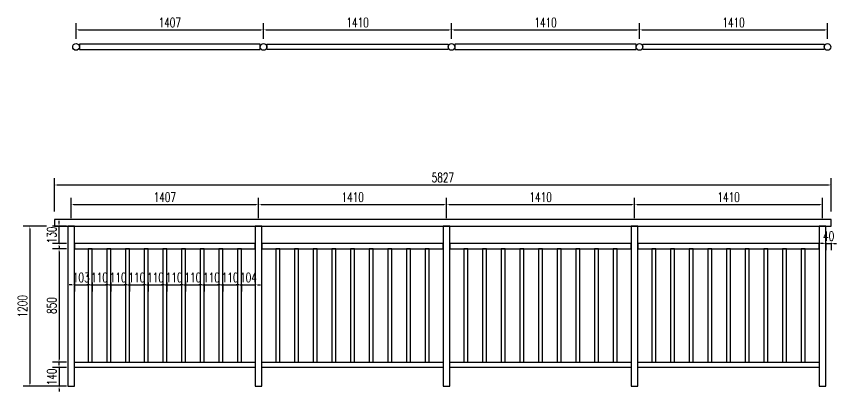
# Model space of a CAD drawing. Header units: millimetres. Extents: x -2430464 to 225692, y -180 to 1805330.
# Drawn here: x -1610225 to -1604073, y 614813 to 617627 of the extents above; entities that cross this region are included whole.
import ezdxf

# ---------------------------------------------------------------- set-up
doc = ezdxf.new("R2010")
doc.units = ezdxf.units.MM
doc.header["$LTSCALE"] = 1000
doc.layers.get('0').update_dxf_attribs({"linetype": 'CONTINUOUS'})
doc.layers.get('DEFPOINTS').update_dxf_attribs({"linetype": 'CONTINUOUS'})
for name, color, linetype in [('W-PLASTIC_RAILINGS塑木栏杆', 6, 'CONTINUOUS'), ('W-STEEL_FRAME钢架', 3, 'CONTINUOUS'), ('W-WOOD_FLOOR木地板', 30, 'CONTINUOUS'), ('景-通用-文字', 7, 'CONTINUOUS')]:
    doc.layers.add(name, color=color, linetype=linetype)
doc.styles.add('STANDARD_T3', font='simplex.shx', dxfattribs={"width": 0.7, "bigfont": 'gbcbig.shx'})
doc.dimstyles.new('W&&20', dxfattribs={"dimtxt": 70, "dimasz": 20, "dimexe": 50, "dimexo": 60, "dimgap": 20, "dimtad": 1, "dimdec": 0, "dimzin": 0, "dimdsep": 46, "dimtxsty": 'STANDARD_T3', "dimcen": 0.09, "dimclrd": 1, "dimclre": 1, "dimclrt": 7, "dimazin": 2, "dimtfac": 1, "dimtdec": 0, "dimtix": 1, "dimtmove": 2, "dimatfit": 3, "dimfxl": 0, "dimtolj": 1, "dimtzin": 0, "dimarcsym": 0})

# ---------------------------------------------------------------- blocks, each defined once
blk = doc.blocks.new('*D542')
at = {"layer": 'DEFPOINTS', "color": 0, "transparency": 16777216}
for p in [(-1609940, 616052.8), (-1610124, 614852.8), (-1609840, 614852.8)]:
    blk.add_point(p, dxfattribs=at)
at = {"layer": 'W-WOOD_FLOOR木地板', "color": 1, "lineweight": -2, "transparency": 16777216}
for p, q in [((-1610000, 616052.8), (-1610174, 616052.8)), ((-1610124, 616032.8), (-1610124, 614872.8)), ((-1609900, 614852.8), (-1610174, 614852.8))]:
    blk.add_line(p, q, dxfattribs=at)
at = {"layer": 'W-WOOD_FLOOR木地板', "color": 1, "transparency": 16777216}
for points in [[(-1610127.3, 616032.8), (-1610120.7, 616032.8), (-1610124, 616052.8)], [(-1610127.3, 614872.8), (-1610120.7, 614872.8), (-1610124, 614852.8)]]:
    blk.add_solid(points, dxfattribs=at)
at = {"layer": 'W-WOOD_FLOOR木地板', "color": 7, "transparency": 16777216, "insert": (-1610179, 615452.8), "char_height": 70, "attachment_point": 5, "rotation": 90, "style": 'STANDARD_T3'}
blk.add_mtext('\\A1;1200', dxfattribs=at)
blk = doc.blocks.new('*D543')
at = {"layer": 'DEFPOINTS', "color": 0, "transparency": 16777216}
for p in [(-1609790, 615882.8), (-1609905, 615032.8), (-1609790, 615032.8)]:
    blk.add_point(p, dxfattribs=at)
at = {"layer": 'W-WOOD_FLOOR木地板', "color": 1, "lineweight": -2, "transparency": 16777216}
for p, q in [((-1609850, 615882.8), (-1609955, 615882.8)), ((-1609905, 615862.8), (-1609905, 615052.8)), ((-1609850, 615032.8), (-1609955, 615032.8))]:
    blk.add_line(p, q, dxfattribs=at)
at = {"layer": 'W-WOOD_FLOOR木地板', "color": 1, "transparency": 16777216}
for points in [[(-1609908.3, 615862.8), (-1609901.7, 615862.8), (-1609905, 615882.8)], [(-1609908.3, 615052.8), (-1609901.7, 615052.8), (-1609905, 615032.8)]]:
    blk.add_solid(points, dxfattribs=at)
at = {"layer": 'W-WOOD_FLOOR木地板', "color": 7, "transparency": 16777216, "insert": (-1609960, 615457.8), "char_height": 70, "attachment_point": 5, "rotation": 90, "style": 'STANDARD_T3'}
blk.add_mtext('\\A1;850', dxfattribs=at)
blk = doc.blocks.new('*D544')
at = {"layer": 'DEFPOINTS', "color": 0, "transparency": 16777216}
for p in [(-1609905, 616052.8), (-1609790, 616052.8), (-1609790, 615922.8)]:
    blk.add_point(p, dxfattribs=at)
at = {"layer": 'W-WOOD_FLOOR木地板', "color": 1, "lineweight": -2, "transparency": 16777216}
for p, q in [((-1609905, 616072.8), (-1609905, 616092.8)), ((-1609850, 616052.8), (-1609955, 616052.8)), ((-1609905, 615922.8), (-1609905, 616052.8)), ((-1609850, 615922.8), (-1609955, 615922.8)), ((-1609905, 615902.8), (-1609905, 615882.8))]:
    blk.add_line(p, q, dxfattribs=at)
at = {"layer": 'W-WOOD_FLOOR木地板', "color": 1, "transparency": 16777216}
for points in [[(-1609908.3, 616072.8), (-1609901.7, 616072.8), (-1609905, 616052.8)], [(-1609908.3, 615902.8), (-1609901.7, 615902.8), (-1609905, 615922.8)]]:
    blk.add_solid(points, dxfattribs=at)
at = {"layer": 'W-WOOD_FLOOR木地板', "color": 7, "transparency": 16777216, "insert": (-1609960, 615987.8), "char_height": 70, "attachment_point": 5, "rotation": 90, "style": 'STANDARD_T3'}
blk.add_mtext('\\A1;130', dxfattribs=at)
blk = doc.blocks.new('*D545')
at = {"layer": 'DEFPOINTS', "color": 0, "transparency": 16777216}
for p in [(-1609790, 614992.8), (-1609904.9, 614852.8), (-1609790, 614852.8)]:
    blk.add_point(p, dxfattribs=at)
at = {"layer": 'W-WOOD_FLOOR木地板', "color": 1, "lineweight": -2, "transparency": 16777216}
for p, q in [((-1609904.9, 615012.8), (-1609904.9, 615032.8)), ((-1609850, 614992.8), (-1609954.9, 614992.8)), ((-1609904.9, 614992.8), (-1609904.9, 614852.8)), ((-1609850, 614852.8), (-1609954.9, 614852.8)), ((-1609904.9, 614832.8), (-1609904.9, 614812.8))]:
    blk.add_line(p, q, dxfattribs=at)
at = {"layer": 'W-WOOD_FLOOR木地板', "color": 1, "transparency": 16777216}
for points in [[(-1609908.3, 615012.8), (-1609901.6, 615012.8), (-1609904.9, 614992.8)], [(-1609908.3, 614832.8), (-1609901.6, 614832.8), (-1609904.9, 614852.8)]]:
    blk.add_solid(points, dxfattribs=at)
at = {"layer": 'W-WOOD_FLOOR木地板', "color": 7, "transparency": 16777216, "insert": (-1609959.9, 614922.8), "char_height": 70, "attachment_point": 5, "rotation": 90, "style": 'STANDARD_T3'}
blk.add_mtext('\\A1;140', dxfattribs=at)
blk = doc.blocks.new('*D546')
at = {"layer": 'DEFPOINTS', "color": 0, "transparency": 16777216}
for p in [(-1608408, 616216.3), (-1609815, 616052.8), (-1608408, 616052.8)]:
    blk.add_point(p, dxfattribs=at)
at = {"layer": 'W-WOOD_FLOOR木地板', "color": 1, "lineweight": -2, "transparency": 16777216}
for p, q in [((-1609815, 616112.8), (-1609815, 616266.3)), ((-1608408, 616112.8), (-1608408, 616266.3)), ((-1609795, 616216.3), (-1608428, 616216.3))]:
    blk.add_line(p, q, dxfattribs=at)
at = {"layer": 'W-WOOD_FLOOR木地板', "color": 1, "transparency": 16777216}
for points in [[(-1609795, 616219.6), (-1609795, 616212.9), (-1609815, 616216.3)], [(-1608428, 616219.6), (-1608428, 616212.9), (-1608408, 616216.3)]]:
    blk.add_solid(points, dxfattribs=at)
at = {"layer": 'W-WOOD_FLOOR木地板', "color": 7, "transparency": 16777216, "insert": (-1609111.5, 616271.3), "char_height": 70, "attachment_point": 5, "style": 'STANDARD_T3'}
blk.add_mtext('\\A1;1407', dxfattribs=at)
blk = doc.blocks.new('*D547')
at = {"layer": 'DEFPOINTS', "color": 0, "transparency": 16777216}
for p in [(-1606998, 616216.3), (-1608408, 616052.8), (-1606998, 616052.8)]:
    blk.add_point(p, dxfattribs=at)
at = {"layer": 'W-WOOD_FLOOR木地板', "color": 1, "lineweight": -2, "transparency": 16777216}
for p, q in [((-1608408, 616112.8), (-1608408, 616266.3)), ((-1606998, 616112.8), (-1606998, 616266.3)), ((-1608388, 616216.3), (-1607018, 616216.3))]:
    blk.add_line(p, q, dxfattribs=at)
at = {"layer": 'W-WOOD_FLOOR木地板', "color": 1, "transparency": 16777216}
for points in [[(-1608388, 616219.6), (-1608388, 616212.9), (-1608408, 616216.3)], [(-1607018, 616219.6), (-1607018, 616212.9), (-1606998, 616216.3)]]:
    blk.add_solid(points, dxfattribs=at)
at = {"layer": 'W-WOOD_FLOOR木地板', "color": 7, "transparency": 16777216, "insert": (-1607703, 616271.3), "char_height": 70, "attachment_point": 5, "style": 'STANDARD_T3'}
blk.add_mtext('\\A1;1410', dxfattribs=at)
blk = doc.blocks.new('*D548')
at = {"layer": 'DEFPOINTS', "color": 0, "transparency": 16777216}
for p in [(-1605588, 616216.3), (-1606998, 616052.8), (-1605588, 616052.8)]:
    blk.add_point(p, dxfattribs=at)
at = {"layer": 'W-WOOD_FLOOR木地板', "color": 1, "lineweight": -2, "transparency": 16777216}
for p, q in [((-1606998, 616112.8), (-1606998, 616266.3)), ((-1605588, 616112.8), (-1605588, 616266.3)), ((-1606978, 616216.3), (-1605608, 616216.3))]:
    blk.add_line(p, q, dxfattribs=at)
at = {"layer": 'W-WOOD_FLOOR木地板', "color": 1, "transparency": 16777216}
for points in [[(-1606978, 616219.6), (-1606978, 616212.9), (-1606998, 616216.3)], [(-1605608, 616219.6), (-1605608, 616212.9), (-1605588, 616216.3)]]:
    blk.add_solid(points, dxfattribs=at)
at = {"layer": 'W-WOOD_FLOOR木地板', "color": 7, "transparency": 16777216, "insert": (-1606293, 616271.3), "char_height": 70, "attachment_point": 5, "style": 'STANDARD_T3'}
blk.add_mtext('\\A1;1410', dxfattribs=at)
blk = doc.blocks.new('*D549')
at = {"layer": 'DEFPOINTS', "color": 0, "transparency": 16777216}
for p in [(-1609790, 615690.3), (-1609687, 615690.3), (-1609687, 615613.3)]:
    blk.add_point(p, dxfattribs=at)
at = {"layer": 'W-WOOD_FLOOR木地板', "color": 1, "lineweight": -2, "transparency": 16777216}
for p, q in [((-1609790, 615630.3), (-1609790, 615563.3)), ((-1609687, 615630.3), (-1609687, 615563.3)), ((-1609810, 615613.3), (-1609830, 615613.3)), ((-1609790, 615613.3), (-1609687, 615613.3)), ((-1609667, 615613.3), (-1609647, 615613.3))]:
    blk.add_line(p, q, dxfattribs=at)
at = {"layer": 'W-WOOD_FLOOR木地板', "color": 1, "transparency": 16777216}
for points in [[(-1609810, 615616.6), (-1609810, 615609.9), (-1609790, 615613.3)], [(-1609667, 615616.6), (-1609667, 615609.9), (-1609687, 615613.3)]]:
    blk.add_solid(points, dxfattribs=at)
at = {"layer": 'W-WOOD_FLOOR木地板', "color": 7, "transparency": 16777216, "insert": (-1609738.5, 615668.3), "char_height": 70, "attachment_point": 5, "style": 'STANDARD_T3'}
blk.add_mtext('\\A1;103', dxfattribs=at)
blk = doc.blocks.new('*D536')
at = {"layer": 'DEFPOINTS', "color": 0, "transparency": 16777216}
for p in [(-1609657, 615690.3), (-1609547, 615690.3), (-1609547, 615613.3)]:
    blk.add_point(p, dxfattribs=at)
at = {"layer": 'W-WOOD_FLOOR木地板', "color": 1, "lineweight": -2, "transparency": 16777216}
for p, q in [((-1609657, 615630.3), (-1609657, 615563.3)), ((-1609547, 615630.3), (-1609547, 615563.3)), ((-1609677, 615613.3), (-1609697, 615613.3)), ((-1609657, 615613.3), (-1609547, 615613.3)), ((-1609527, 615613.3), (-1609507, 615613.3))]:
    blk.add_line(p, q, dxfattribs=at)
at = {"layer": 'W-WOOD_FLOOR木地板', "color": 1, "transparency": 16777216}
for points in [[(-1609677, 615616.6), (-1609677, 615609.9), (-1609657, 615613.3)], [(-1609527, 615616.6), (-1609527, 615609.9), (-1609547, 615613.3)]]:
    blk.add_solid(points, dxfattribs=at)
at = {"layer": 'W-WOOD_FLOOR木地板', "color": 7, "transparency": 16777216, "insert": (-1609602, 615668.3), "char_height": 70, "attachment_point": 5, "style": 'STANDARD_T3'}
blk.add_mtext('\\A1;110', dxfattribs=at)
blk = doc.blocks.new('*D537')
at = {"layer": 'DEFPOINTS', "color": 0, "transparency": 16777216}
for p in [(-1609517, 615690.3), (-1609407, 615703.3), (-1609407, 615613.3)]:
    blk.add_point(p, dxfattribs=at)
at = {"layer": 'W-WOOD_FLOOR木地板', "color": 1, "lineweight": -2, "transparency": 16777216}
for p, q in [((-1609517, 615630.3), (-1609517, 615563.3)), ((-1609407, 615643.3), (-1609407, 615563.3)), ((-1609537, 615613.3), (-1609557, 615613.3)), ((-1609517, 615613.3), (-1609407, 615613.3)), ((-1609387, 615613.3), (-1609367, 615613.3))]:
    blk.add_line(p, q, dxfattribs=at)
at = {"layer": 'W-WOOD_FLOOR木地板', "color": 1, "transparency": 16777216}
for points in [[(-1609537, 615616.6), (-1609537, 615609.9), (-1609517, 615613.3)], [(-1609387, 615616.6), (-1609387, 615609.9), (-1609407, 615613.3)]]:
    blk.add_solid(points, dxfattribs=at)
at = {"layer": 'W-WOOD_FLOOR木地板', "color": 7, "transparency": 16777216, "insert": (-1609462, 615668.3), "char_height": 70, "attachment_point": 5, "style": 'STANDARD_T3'}
blk.add_mtext('\\A1;110', dxfattribs=at)
blk = doc.blocks.new('*D538')
at = {"layer": 'DEFPOINTS', "color": 0, "transparency": 16777216}
for p in [(-1609377, 615690.3), (-1609267, 615690.3), (-1609267, 615613.3)]:
    blk.add_point(p, dxfattribs=at)
at = {"layer": 'W-WOOD_FLOOR木地板', "color": 1, "lineweight": -2, "transparency": 16777216}
for p, q in [((-1609377, 615630.3), (-1609377, 615563.3)), ((-1609267, 615630.3), (-1609267, 615563.3)), ((-1609397, 615613.3), (-1609417, 615613.3)), ((-1609377, 615613.3), (-1609267, 615613.3)), ((-1609247, 615613.3), (-1609227, 615613.3))]:
    blk.add_line(p, q, dxfattribs=at)
at = {"layer": 'W-WOOD_FLOOR木地板', "color": 1, "transparency": 16777216}
for points in [[(-1609397, 615616.6), (-1609397, 615609.9), (-1609377, 615613.3)], [(-1609247, 615616.6), (-1609247, 615609.9), (-1609267, 615613.3)]]:
    blk.add_solid(points, dxfattribs=at)
at = {"layer": 'W-WOOD_FLOOR木地板', "color": 7, "transparency": 16777216, "insert": (-1609322, 615668.3), "char_height": 70, "attachment_point": 5, "style": 'STANDARD_T3'}
blk.add_mtext('\\A1;110', dxfattribs=at)
blk = doc.blocks.new('*D539')
at = {"layer": 'DEFPOINTS', "color": 0, "transparency": 16777216}
for p in [(-1609237, 615690.3), (-1609127, 615690.3), (-1609127, 615613.3)]:
    blk.add_point(p, dxfattribs=at)
at = {"layer": 'W-WOOD_FLOOR木地板', "color": 1, "lineweight": -2, "transparency": 16777216}
for p, q in [((-1609237, 615630.3), (-1609237, 615563.3)), ((-1609127, 615630.3), (-1609127, 615563.3)), ((-1609257, 615613.3), (-1609277, 615613.3)), ((-1609237, 615613.3), (-1609127, 615613.3)), ((-1609107, 615613.3), (-1609087, 615613.3))]:
    blk.add_line(p, q, dxfattribs=at)
at = {"layer": 'W-WOOD_FLOOR木地板', "color": 1, "transparency": 16777216}
for points in [[(-1609257, 615616.6), (-1609257, 615609.9), (-1609237, 615613.3)], [(-1609107, 615616.6), (-1609107, 615609.9), (-1609127, 615613.3)]]:
    blk.add_solid(points, dxfattribs=at)
at = {"layer": 'W-WOOD_FLOOR木地板', "color": 7, "transparency": 16777216, "insert": (-1609182, 615668.3), "char_height": 70, "attachment_point": 5, "style": 'STANDARD_T3'}
blk.add_mtext('\\A1;110', dxfattribs=at)
blk = doc.blocks.new('*D540')
at = {"layer": 'DEFPOINTS', "color": 0, "transparency": 16777216}
for p in [(-1609097, 615690.3), (-1608987, 615690.3), (-1608987, 615613.3)]:
    blk.add_point(p, dxfattribs=at)
at = {"layer": 'W-WOOD_FLOOR木地板', "color": 1, "lineweight": -2, "transparency": 16777216}
for p, q in [((-1609097, 615630.3), (-1609097, 615563.3)), ((-1608987, 615630.3), (-1608987, 615563.3)), ((-1609117, 615613.3), (-1609137, 615613.3)), ((-1609097, 615613.3), (-1608987, 615613.3)), ((-1608967, 615613.3), (-1608947, 615613.3))]:
    blk.add_line(p, q, dxfattribs=at)
at = {"layer": 'W-WOOD_FLOOR木地板', "color": 1, "transparency": 16777216}
for points in [[(-1609117, 615616.6), (-1609117, 615609.9), (-1609097, 615613.3)], [(-1608967, 615616.6), (-1608967, 615609.9), (-1608987, 615613.3)]]:
    blk.add_solid(points, dxfattribs=at)
at = {"layer": 'W-WOOD_FLOOR木地板', "color": 7, "transparency": 16777216, "insert": (-1609042, 615668.3), "char_height": 70, "attachment_point": 5, "style": 'STANDARD_T3'}
blk.add_mtext('\\A1;110', dxfattribs=at)
blk = doc.blocks.new('*D541')
at = {"layer": 'DEFPOINTS', "color": 0, "transparency": 16777216}
for p in [(-1608957, 615703.3), (-1608847, 615690.3), (-1608847, 615613.3)]:
    blk.add_point(p, dxfattribs=at)
at = {"layer": 'W-WOOD_FLOOR木地板', "color": 1, "lineweight": -2, "transparency": 16777216}
for p, q in [((-1608957, 615643.3), (-1608957, 615563.3)), ((-1608847, 615630.3), (-1608847, 615563.3)), ((-1608977, 615613.3), (-1608997, 615613.3)), ((-1608957, 615613.3), (-1608847, 615613.3)), ((-1608827, 615613.3), (-1608807, 615613.3))]:
    blk.add_line(p, q, dxfattribs=at)
at = {"layer": 'W-WOOD_FLOOR木地板', "color": 1, "transparency": 16777216}
for points in [[(-1608977, 615616.6), (-1608977, 615609.9), (-1608957, 615613.3)], [(-1608827, 615616.6), (-1608827, 615609.9), (-1608847, 615613.3)]]:
    blk.add_solid(points, dxfattribs=at)
at = {"layer": 'W-WOOD_FLOOR木地板', "color": 7, "transparency": 16777216, "insert": (-1608902, 615668.3), "char_height": 70, "attachment_point": 5, "style": 'STANDARD_T3'}
blk.add_mtext('\\A1;110', dxfattribs=at)
blk = doc.blocks.new('*D550')
at = {"layer": 'DEFPOINTS', "color": 0, "transparency": 16777216}
for p in [(-1604178, 616216.3), (-1605588, 616052.8), (-1604178, 616052.8)]:
    blk.add_point(p, dxfattribs=at)
at = {"layer": 'W-WOOD_FLOOR木地板', "color": 1, "lineweight": -2, "transparency": 16777216}
for p, q in [((-1605588, 616112.8), (-1605588, 616266.3)), ((-1604178, 616112.8), (-1604178, 616266.3)), ((-1605568, 616216.3), (-1604198, 616216.3))]:
    blk.add_line(p, q, dxfattribs=at)
at = {"layer": 'W-WOOD_FLOOR木地板', "color": 1, "transparency": 16777216}
for points in [[(-1605568, 616219.6), (-1605568, 616212.9), (-1605588, 616216.3)], [(-1604198, 616219.6), (-1604198, 616212.9), (-1604178, 616216.3)]]:
    blk.add_solid(points, dxfattribs=at)
at = {"layer": 'W-WOOD_FLOOR木地板', "color": 7, "transparency": 16777216, "insert": (-1604883, 616271.3), "char_height": 70, "attachment_point": 5, "style": 'STANDARD_T3'}
blk.add_mtext('\\A1;1410', dxfattribs=at)
blk = doc.blocks.new('*D551')
at = {"layer": 'DEFPOINTS', "color": 0, "transparency": 16777216}
for p in [(-1608817, 615737.2), (-1608707, 615737.2), (-1608707, 615613.3)]:
    blk.add_point(p, dxfattribs=at)
at = {"layer": '景-通用-文字', "color": 1, "lineweight": -2, "transparency": 16777216}
for p, q in [((-1608837, 615613.3), (-1608857, 615613.3)), ((-1608817, 615618.3), (-1608817, 615563.3)), ((-1608817, 615613.3), (-1608707, 615613.3)), ((-1608707, 615618.3), (-1608707, 615563.3)), ((-1608687, 615613.3), (-1608667, 615613.3))]:
    blk.add_line(p, q, dxfattribs=at)
at = {"layer": '景-通用-文字', "color": 1, "transparency": 16777216}
for points in [[(-1608837, 615616.6), (-1608837, 615609.9), (-1608817, 615613.3)], [(-1608687, 615616.6), (-1608687, 615609.9), (-1608707, 615613.3)]]:
    blk.add_solid(points, dxfattribs=at)
at = {"layer": '景-通用-文字', "color": 7, "transparency": 16777216, "insert": (-1608762, 615668.3), "char_height": 70, "attachment_point": 5, "style": 'STANDARD_T3'}
blk.add_mtext('\\A1;110', dxfattribs=at)
blk = doc.blocks.new('*D552')
at = {"layer": 'DEFPOINTS', "color": 0, "transparency": 16777216}
for p in [(-1608677, 615737.2), (-1608567, 615737.2), (-1608567, 615613.3)]:
    blk.add_point(p, dxfattribs=at)
at = {"layer": '景-通用-文字', "color": 1, "lineweight": -2, "transparency": 16777216}
for p, q in [((-1608697, 615613.3), (-1608717, 615613.3)), ((-1608677, 615618.3), (-1608677, 615563.3)), ((-1608677, 615613.3), (-1608567, 615613.3)), ((-1608567, 615618.3), (-1608567, 615563.3)), ((-1608547, 615613.3), (-1608527, 615613.3))]:
    blk.add_line(p, q, dxfattribs=at)
at = {"layer": '景-通用-文字', "color": 1, "transparency": 16777216}
for points in [[(-1608697, 615616.6), (-1608697, 615609.9), (-1608677, 615613.3)], [(-1608547, 615616.6), (-1608547, 615609.9), (-1608567, 615613.3)]]:
    blk.add_solid(points, dxfattribs=at)
at = {"layer": '景-通用-文字', "color": 7, "transparency": 16777216, "insert": (-1608622, 615668.3), "char_height": 70, "attachment_point": 5, "style": 'STANDARD_T3'}
blk.add_mtext('\\A1;110', dxfattribs=at)
blk = doc.blocks.new('*D553')
at = {"layer": 'DEFPOINTS', "color": 0, "transparency": 16777216}
for p in [(-1608537, 615737.2), (-1608433, 615737.2), (-1608433, 615613.3)]:
    blk.add_point(p, dxfattribs=at)
at = {"layer": '景-通用-文字', "color": 1, "lineweight": -2, "transparency": 16777216}
for p, q in [((-1608557, 615613.3), (-1608577, 615613.3)), ((-1608537, 615618.3), (-1608537, 615563.3)), ((-1608537, 615613.3), (-1608433, 615613.3)), ((-1608433, 615618.3), (-1608433, 615563.3)), ((-1608413, 615613.3), (-1608393, 615613.3))]:
    blk.add_line(p, q, dxfattribs=at)
at = {"layer": '景-通用-文字', "color": 1, "transparency": 16777216}
for points in [[(-1608557, 615616.6), (-1608557, 615609.9), (-1608537, 615613.3)], [(-1608413, 615616.6), (-1608413, 615609.9), (-1608433, 615613.3)]]:
    blk.add_solid(points, dxfattribs=at)
at = {"layer": '景-通用-文字', "color": 7, "transparency": 16777216, "insert": (-1608485, 615668.3), "char_height": 70, "attachment_point": 5, "style": 'STANDARD_T3'}
blk.add_mtext('\\A1;104', dxfattribs=at)
blk = doc.blocks.new('*U1125')
at = {"layer": 'W-PLASTIC_RAILINGS塑木栏杆'}
blk.add_lwpolyline([(-15, -425), (15, -425), (15, 425), (-15, 425)], close=True, dxfattribs=at)
blk = doc.blocks.new('*U1126')
at = {"color": 0, "linetype": 'ByBlock', "lineweight": -2, "transparency": 16777216}
for p in [(0, 0), (140, 0), (280, 0), (420, 0), (560, 0), (700, 0), (840, 0), (980, 0), (1120, 0)]:
    blk.add_blockref('*U1125', p, dxfattribs=at)
blk = doc.blocks.new('*U1127')
at = {"layer": 'W-PLASTIC_RAILINGS塑木栏杆'}
blk.add_lwpolyline([(-15, -425), (15, -425), (15, 425), (-15, 425)], close=True, dxfattribs=at)
blk = doc.blocks.new('*U1128')
at = {"color": 0, "linetype": 'ByBlock', "lineweight": -2, "transparency": 16777216}
for p in [(0, 0), (140, 0), (280, 0), (420, 0), (560, 0), (700, 0), (840, 0), (980, 0), (1120, 0)]:
    blk.add_blockref('*U1127', p, dxfattribs=at)
blk = doc.blocks.new('*U1129')
at = {"layer": 'W-PLASTIC_RAILINGS塑木栏杆'}
blk.add_lwpolyline([(-15, -425), (15, -425), (15, 425), (-15, 425)], close=True, dxfattribs=at)
blk = doc.blocks.new('*U1130')
at = {"color": 0, "linetype": 'ByBlock', "lineweight": -2, "transparency": 16777216}
for p in [(0, 0), (140, 0), (280, 0), (420, 0), (560, 0), (700, 0), (840, 0), (980, 0), (1120, 0)]:
    blk.add_blockref('*U1129', p, dxfattribs=at)
blk = doc.blocks.new('*U1131')
at = {"layer": 'W-PLASTIC_RAILINGS塑木栏杆'}
blk.add_lwpolyline([(-15, -425), (15, -425), (15, 425), (-15, 425)], close=True, dxfattribs=at)
blk = doc.blocks.new('*U1132')
at = {"color": 0, "linetype": 'ByBlock', "lineweight": -2, "transparency": 16777216}
for p in [(0, 0), (140, 0), (280, 0), (420, 0), (560, 0), (700, 0), (840, 0), (980, 0), (1120, 0)]:
    blk.add_blockref('*U1131', p, dxfattribs=at)
blk = doc.blocks.new('*D2083')
at = {"color": 1, "lineweight": -2, "transparency": 16777216}
for p, q in [((-1604173, 615924.7), (-1604193, 615924.7)), ((-1604153, 615929.7), (-1604153, 615874.7)), ((-1604153, 615924.7), (-1604113, 615924.7)), ((-1604113, 615929.7), (-1604113, 615874.7)), ((-1604093, 615924.7), (-1604073, 615924.7))]:
    blk.add_line(p, q, dxfattribs=at)
at = {"color": 1, "transparency": 16777216}
for points in [[(-1604173, 615928), (-1604173, 615921.3), (-1604153, 615924.7)], [(-1604093, 615928), (-1604093, 615921.3), (-1604113, 615924.7)]]:
    blk.add_solid(points, dxfattribs=at)
at = {"layer": 'DEFPOINTS', "color": 0, "transparency": 16777216}
for p in [(-1604153, 616052.8), (-1604113, 616052.8), (-1604113, 615924.7)]:
    blk.add_point(p, dxfattribs=at)
at = {"color": 7, "transparency": 16777216, "insert": (-1604133, 615979.7), "char_height": 70, "attachment_point": 5, "style": 'STANDARD_T3'}
blk.add_mtext('\\A1;40', dxfattribs=at)
blk = doc.blocks.new('*D2198')
at = {"color": 1, "lineweight": -2, "transparency": 16777216}
for p, q in [((-1609940, 616162.8), (-1609940, 616412.6)), ((-1609920, 616362.6), (-1604133, 616362.6)), ((-1604113, 616162.8), (-1604113, 616412.6))]:
    blk.add_line(p, q, dxfattribs=at)
at = {"color": 1, "transparency": 16777216}
for points in [[(-1609920, 616365.9), (-1609920, 616359.3), (-1609940, 616362.6)], [(-1604133, 616365.9), (-1604133, 616359.3), (-1604113, 616362.6)]]:
    blk.add_solid(points, dxfattribs=at)
at = {"layer": 'DEFPOINTS', "color": 0, "transparency": 16777216}
for p in [(-1604113, 616362.6), (-1609940, 616102.8), (-1604113, 616102.8)]:
    blk.add_point(p, dxfattribs=at)
at = {"color": 7, "transparency": 16777216, "insert": (-1607026.5, 616417.6), "char_height": 70, "attachment_point": 5, "style": 'STANDARD_T3'}
blk.add_mtext('\\A1;5827', dxfattribs=at)
blk = doc.blocks.new('*D2207')
at = {"layer": 'DEFPOINTS', "color": 0, "transparency": 16777216}
for p in [(-1608370.8, 617526.2), (-1609777.8, 617397.8), (-1608370.8, 617397.8)]:
    blk.add_point(p, dxfattribs=at)
at = {"layer": 'W-STEEL_FRAME钢架', "color": 1, "lineweight": -2, "transparency": 16777216}
for p, q in [((-1609777.8, 617457.8), (-1609777.8, 617576.2)), ((-1608370.8, 617457.8), (-1608370.8, 617576.2)), ((-1609757.8, 617526.2), (-1608390.8, 617526.2))]:
    blk.add_line(p, q, dxfattribs=at)
at = {"layer": 'W-STEEL_FRAME钢架', "color": 1, "transparency": 16777216}
for points in [[(-1609757.8, 617529.6), (-1609757.8, 617522.9), (-1609777.8, 617526.2)], [(-1608390.8, 617529.6), (-1608390.8, 617522.9), (-1608370.8, 617526.2)]]:
    blk.add_solid(points, dxfattribs=at)
at = {"layer": 'W-STEEL_FRAME钢架', "color": 7, "transparency": 16777216, "insert": (-1609074.3, 617581.2), "char_height": 70, "attachment_point": 5, "style": 'STANDARD_T3'}
blk.add_mtext('\\A1;1407', dxfattribs=at)
blk = doc.blocks.new('*D2208')
at = {"layer": 'DEFPOINTS', "color": 0, "transparency": 16777216}
for p in [(-1606960.8, 617526.2), (-1608370.8, 617397.8), (-1606960.8, 617397.8)]:
    blk.add_point(p, dxfattribs=at)
at = {"layer": 'W-STEEL_FRAME钢架', "color": 1, "lineweight": -2, "transparency": 16777216}
for p, q in [((-1608370.8, 617457.8), (-1608370.8, 617576.2)), ((-1606960.8, 617457.8), (-1606960.8, 617576.2)), ((-1608350.8, 617526.2), (-1606980.8, 617526.2))]:
    blk.add_line(p, q, dxfattribs=at)
at = {"layer": 'W-STEEL_FRAME钢架', "color": 1, "transparency": 16777216}
for points in [[(-1608350.8, 617529.6), (-1608350.8, 617522.9), (-1608370.8, 617526.2)], [(-1606980.8, 617529.6), (-1606980.8, 617522.9), (-1606960.8, 617526.2)]]:
    blk.add_solid(points, dxfattribs=at)
at = {"layer": 'W-STEEL_FRAME钢架', "color": 7, "transparency": 16777216, "insert": (-1607665.8, 617581.2), "char_height": 70, "attachment_point": 5, "style": 'STANDARD_T3'}
blk.add_mtext('\\A1;1410', dxfattribs=at)
blk = doc.blocks.new('*D2209')
at = {"layer": 'DEFPOINTS', "color": 0, "transparency": 16777216}
for p in [(-1605550.8, 617526.2), (-1606960.8, 617397.8), (-1605550.8, 617397.8)]:
    blk.add_point(p, dxfattribs=at)
at = {"layer": 'W-STEEL_FRAME钢架', "color": 1, "lineweight": -2, "transparency": 16777216}
for p, q in [((-1606960.8, 617457.8), (-1606960.8, 617576.2)), ((-1605550.8, 617457.8), (-1605550.8, 617576.2)), ((-1606940.8, 617526.2), (-1605570.8, 617526.2))]:
    blk.add_line(p, q, dxfattribs=at)
at = {"layer": 'W-STEEL_FRAME钢架', "color": 1, "transparency": 16777216}
for points in [[(-1606940.8, 617529.6), (-1606940.8, 617522.9), (-1606960.8, 617526.2)], [(-1605570.8, 617529.6), (-1605570.8, 617522.9), (-1605550.8, 617526.2)]]:
    blk.add_solid(points, dxfattribs=at)
at = {"layer": 'W-STEEL_FRAME钢架', "color": 7, "transparency": 16777216, "insert": (-1606255.8, 617581.2), "char_height": 70, "attachment_point": 5, "style": 'STANDARD_T3'}
blk.add_mtext('\\A1;1410', dxfattribs=at)
blk = doc.blocks.new('*D2210')
at = {"layer": 'DEFPOINTS', "color": 0, "transparency": 16777216}
for p in [(-1604140.8, 617526.2), (-1605550.8, 617397.8), (-1604140.8, 617397.8)]:
    blk.add_point(p, dxfattribs=at)
at = {"layer": 'W-STEEL_FRAME钢架', "color": 1, "lineweight": -2, "transparency": 16777216}
for p, q in [((-1605550.8, 617457.8), (-1605550.8, 617576.2)), ((-1604140.8, 617457.8), (-1604140.8, 617576.2)), ((-1605530.8, 617526.2), (-1604160.8, 617526.2))]:
    blk.add_line(p, q, dxfattribs=at)
at = {"layer": 'W-STEEL_FRAME钢架', "color": 1, "transparency": 16777216}
for points in [[(-1605530.8, 617529.6), (-1605530.8, 617522.9), (-1605550.8, 617526.2)], [(-1604160.8, 617529.6), (-1604160.8, 617522.9), (-1604140.8, 617526.2)]]:
    blk.add_solid(points, dxfattribs=at)
at = {"layer": 'W-STEEL_FRAME钢架', "color": 7, "transparency": 16777216, "insert": (-1604845.8, 617581.2), "char_height": 70, "attachment_point": 5, "style": 'STANDARD_T3'}
blk.add_mtext('\\A1;1410', dxfattribs=at)

msp = doc.modelspace()

# ---------------------------------------------------------------- linework, layer by layer
at = {"layer": 'W-PLASTIC_RAILINGS塑木栏杆'}
for points in [[(-1609752.81, 617377.85), (-1608395.81, 617377.85), (-1608395.81, 617417.85), (-1609752.81, 617417.85)], [(-1606985.81, 617377.85), (-1608345.81, 617377.85), (-1608345.81, 617417.85), (-1606985.81, 617417.85)], [(-1606935.81, 617377.85), (-1605575.81, 617377.85), (-1605575.81, 617417.85), (-1606935.81, 617417.85)], [(-1604165.81, 617377.85), (-1605525.81, 617377.85), (-1605525.81, 617417.85), (-1604165.81, 617417.85)], [(-1609940.01, 616052.76), (-1604113.01, 616052.76), (-1604113.01, 616102.76), (-1609940.01, 616102.76)], [(-1609840.01, 614852.76), (-1609790.01, 614852.76), (-1609790.01, 616052.76), (-1609840.01, 616052.76)], [(-1608433.01, 614852.76), (-1608383.01, 614852.76), (-1608383.01, 616052.76), (-1608433.01, 616052.76)], [(-1607023.01, 614852.76), (-1606973.01, 614852.76), (-1606973.01, 616052.76), (-1607023.01, 616052.76)], [(-1605613.01, 614852.76), (-1605563.01, 614852.76), (-1605563.01, 616052.76), (-1605613.01, 616052.76)], [(-1604203.01, 614852.76), (-1604153.01, 614852.76), (-1604153.01, 616052.76), (-1604203.01, 616052.76)], [(-1609790.01, 615882.76), (-1608433.01, 615882.76), (-1608433.01, 615922.76), (-1609790.01, 615922.76)], [(-1608383.01, 615882.76), (-1607023.01, 615882.76), (-1607023.01, 615922.76), (-1608383.01, 615922.76)], [(-1606973.01, 615882.76), (-1605613.01, 615882.76), (-1605613.01, 615922.76), (-1606973.01, 615922.76)], [(-1605563.01, 615882.76), (-1604203.01, 615882.76), (-1604203.01, 615922.76), (-1605563.01, 615922.76)], [(-1609790.01, 615032.76), (-1608433.01, 615032.76), (-1608433.01, 614992.76), (-1609790.01, 614992.76)], [(-1608383.01, 615032.76), (-1607023.01, 615032.76), (-1607023.01, 614992.76), (-1608383.01, 614992.76)], [(-1606973.01, 615032.76), (-1605613.01, 615032.76), (-1605613.01, 614992.76), (-1606973.01, 614992.76)], [(-1605563.01, 615032.76), (-1604203.01, 615032.76), (-1604203.01, 614992.76), (-1605563.01, 614992.76)]]:
    msp.add_lwpolyline(points, close=True, dxfattribs=at)
for centre in [(-1609777.81, 617397.85), (-1608370.81, 617397.85), (-1606960.81, 617397.85), (-1605550.81, 617397.85), (-1604140.81, 617397.85)]:
    msp.add_circle(centre, 25, dxfattribs=at)

# ---------------------------------------------------------------- block references
at = {"color": 1}
for name, p in [('*U1126', (-1609672.01, 615457.76)), ('*U1128', (-1608263.01, 615457.76)), ('*U1130', (-1606853.01, 615457.76)), ('*U1132', (-1605443.01, 615457.76))]:
    msp.add_blockref(name, p, dxfattribs=at)

# ---------------------------------------------------------------- dimensions: what is measured, and where the dimension line sits
dim = msp.add_linear_dim(base=(-1604113.01, 616362.61), p1=(-1609940.01, 616102.76), p2=(-1604113.01, 616102.76), dimstyle='W&&20', dxfattribs=at)
dim.commit()
dim.dimension.update_dxf_attribs({"geometry": '*D2198', "text_midpoint": (-1607026.51, 616417.61)})
dim = msp.add_linear_dim(base=(-1604113.01, 615924.68), p1=(-1604153.01, 616052.76), p2=(-1604113.01, 616052.76), dimstyle='W&&20', override={"dimfxl": 5, "dimfxlon": 1, "dimarcsym": 2}, dxfattribs=at)
dim.commit()
dim.dimension.update_dxf_attribs({"geometry": '*D2083', "text_midpoint": (-1604133.01, 615979.68)})
at = {"layer": 'W-STEEL_FRAME钢架'}
for base, p1, p2, picture, middle in [((-1608370.81, 617526.25), (-1609777.81, 617397.85), (-1608370.81, 617397.85), '*D2207', (-1609074.31, 617581.25)), ((-1606960.81, 617526.25), (-1608370.81, 617397.85), (-1606960.81, 617397.85), '*D2208', (-1607665.81, 617581.25)), ((-1605550.81, 617526.25), (-1606960.81, 617397.85), (-1605550.81, 617397.85), '*D2209', (-1606255.81, 617581.25)), ((-1604140.81, 617526.25), (-1605550.81, 617397.85), (-1604140.81, 617397.85), '*D2210', (-1604845.81, 617581.25))]:
    dim = msp.add_linear_dim(base=base, p1=p1, p2=p2, dimstyle='W&&20', dxfattribs=at)
    dim.commit()
    dim.dimension.update_dxf_attribs({"geometry": picture, "text_midpoint": middle})
at = {"layer": 'W-WOOD_FLOOR木地板'}
for base, p1, p2, picture, middle in [((-1608408.01, 616216.26), (-1609815.01, 616052.76), (-1608408.01, 616052.76), '*D546', (-1609111.51, 616271.26)), ((-1606998.01, 616216.26), (-1608408.01, 616052.76), (-1606998.01, 616052.76), '*D547', (-1607703.01, 616271.26)), ((-1605588.01, 616216.26), (-1606998.01, 616052.76), (-1605588.01, 616052.76), '*D548', (-1606293.01, 616271.26)), ((-1604178.01, 616216.26), (-1605588.01, 616052.76), (-1604178.01, 616052.76), '*D550', (-1604883.01, 616271.26)), ((-1609687.01, 615613.26), (-1609790.01, 615690.26), (-1609687.01, 615690.26), '*D549', (-1609738.51, 615668.26)), ((-1609547.01, 615613.26), (-1609657.01, 615690.26), (-1609547.01, 615690.26), '*D536', (-1609602.01, 615668.26)), ((-1609407.01, 615613.26), (-1609517.01, 615690.26), (-1609407.01, 615703.26), '*D537', (-1609462.01, 615668.26)), ((-1609267.01, 615613.26), (-1609377.01, 615690.26), (-1609267.01, 615690.26), '*D538', (-1609322.01, 615668.26)), ((-1609127.01, 615613.26), (-1609237.01, 615690.26), (-1609127.01, 615690.26), '*D539', (-1609182.01, 615668.26)), ((-1608987.01, 615613.26), (-1609097.01, 615690.26), (-1608987.01, 615690.26), '*D540', (-1609042.01, 615668.26)), ((-1608847.01, 615613.26), (-1608957.01, 615703.26), (-1608847.01, 615690.26), '*D541', (-1608902.01, 615668.26))]:
    dim = msp.add_linear_dim(base=base, p1=p1, p2=p2, dimstyle='W&&20', dxfattribs=at)
    dim.commit()
    dim.dimension.update_dxf_attribs({"geometry": picture, "text_midpoint": middle})
for base, p1, p2, picture, middle in [((-1609905.01, 616052.76), (-1609790.01, 615922.76), (-1609790.01, 616052.76), '*D544', (-1609960.01, 615987.76)), ((-1610124.01, 614852.76), (-1609940.01, 616052.76), (-1609840.01, 614852.76), '*D542', (-1610179.01, 615452.76)), ((-1609905.01, 615032.76), (-1609790.01, 615882.76), (-1609790.01, 615032.76), '*D543', (-1609960.01, 615457.76)), ((-1609904.94, 614852.76), (-1609790.01, 614992.76), (-1609790.01, 614852.76), '*D545', (-1609959.94, 614922.76))]:
    dim = msp.add_linear_dim(base=base, p1=p1, p2=p2, angle=90, dimstyle='W&&20', dxfattribs=at)
    dim.commit()
    dim.dimension.update_dxf_attribs({"geometry": picture, "text_midpoint": middle})
at = {"layer": '景-通用-文字', "color": 3}
for base, p1, p2, picture, middle in [((-1608707.01, 615613.26), (-1608817.01, 615737.17), (-1608707.01, 615737.17), '*D551', (-1608762.01, 615668.26)), ((-1608567.01, 615613.26), (-1608677.01, 615737.17), (-1608567.01, 615737.17), '*D552', (-1608622.01, 615668.26)), ((-1608433.01, 615613.26), (-1608537.01, 615737.17), (-1608433.01, 615737.17), '*D553', (-1608485.01, 615668.26))]:
    dim = msp.add_linear_dim(base=base, p1=p1, p2=p2, dimstyle='W&&20', override={"dimfxl": 5, "dimfxlon": 1, "dimarcsym": 2}, dxfattribs=at)
    dim.commit()
    dim.dimension.update_dxf_attribs({"geometry": picture, "text_midpoint": middle})

doc.saveas('drawing.dxf')
